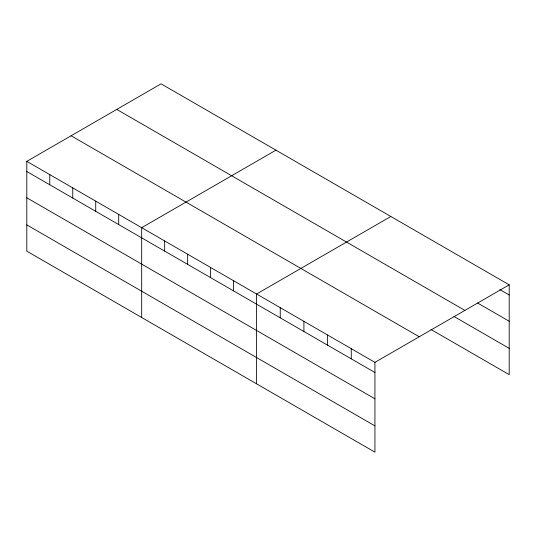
<?xml version="1.0" encoding="UTF-8"?>
<svg xmlns="http://www.w3.org/2000/svg" width="536" height="536" viewBox="0 0 536 536"><rect width="100%" height="100%" fill="white"/><g stroke="black" fill="none" stroke-linecap="round" stroke-linejoin="round"><path stroke-width="0.8" d="M26.8 161.356L374.932 362.349L374.932 452.163L26.8 251.17L26.8 161.356L161.068 83.837L509.2 284.83L509.2 374.644L431.004 329.499M275.953 150.167L141.685 227.679L141.685 317.5M390.831 216.49L256.57 294.009L256.57 383.823M374.932 362.349L509.2 284.83M499.874 289.601L509.2 294.988M477.636 303.048L509.2 321.272M116.761 109.418L464.893 310.411M453.965 316.468L509.2 348.36M71.107 135.776L419.239 336.769M26.8 171.513L374.932 372.507M26.8 197.797L374.932 398.791M26.8 224.886L374.932 425.879M351.261 348.681L351.261 358.839M327.59 335.013L327.59 345.171M303.912 321.345L303.912 331.503M280.241 307.677L280.241 317.835M233.589 280.743L233.589 290.901M210.615 267.477L210.615 277.635M187.64 254.211L187.64 264.369M164.659 240.945L164.659 251.103M118.711 214.413L118.711 224.571M95.73 201.147L95.73 211.305M72.755 187.888L72.755 198.045M49.774 174.622L49.774 184.779"/></g></svg>
